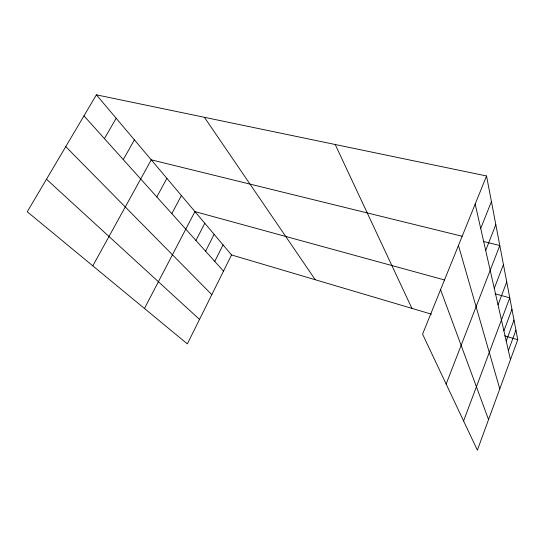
<?xml version="1.0" encoding="UTF-8"?>
<svg xmlns="http://www.w3.org/2000/svg" width="545" height="545" viewBox="0 0 545 545"><rect width="100%" height="100%" fill="white"/><g stroke="black" fill="none" stroke-linecap="round" stroke-linejoin="round"><path stroke-width="0.82" d="M486.549 175.981L517.75 339.719L477.372 450.163L422.579 334.146L486.549 175.981L96.397 94.837L27.25 211.746L187.364 343.888L231.53 254.944L96.397 94.837M508.396 350.653L515.931 330.161M506.223 341.054L513.996 320.031M503.907 330.856L511.946 309.274M463.584 420.972L509.766 297.829L495.071 293.803M498.028 304.88L506.734 281.894M494.288 288.38L503.423 264.523M446.144 384.041L499.799 245.509L483.463 241.496M485.69 250.441L495.821 224.629M480.717 228.478L491.427 201.568M214.757 261.402L223.048 244.896M205.588 251.197L214.144 234.343M195.941 240.468L204.791 223.259M144.459 308.484L194.94 211.589L444.768 280.028M171.818 213.62L181.403 195.546M156.824 196.943L166.879 178.338M92.8 265.851L151.251 159.828L462.208 236.271M123.279 159.61L134.404 139.867M104.429 138.634L116.174 118.272M231.53 254.944L431.47 314.165M504.718 335.863L517.75 339.719M46.482 179.23L199.525 319.404M65.761 146.639L211.807 294.668M83.964 115.86L223.491 271.124M204.402 117.298L315.255 279.742M335.209 144.507L411.911 308.368M440.564 289.674L488.545 419.602M458.44 245.475L499.785 388.857M475.185 204.075L510.447 359.7"/></g></svg>
